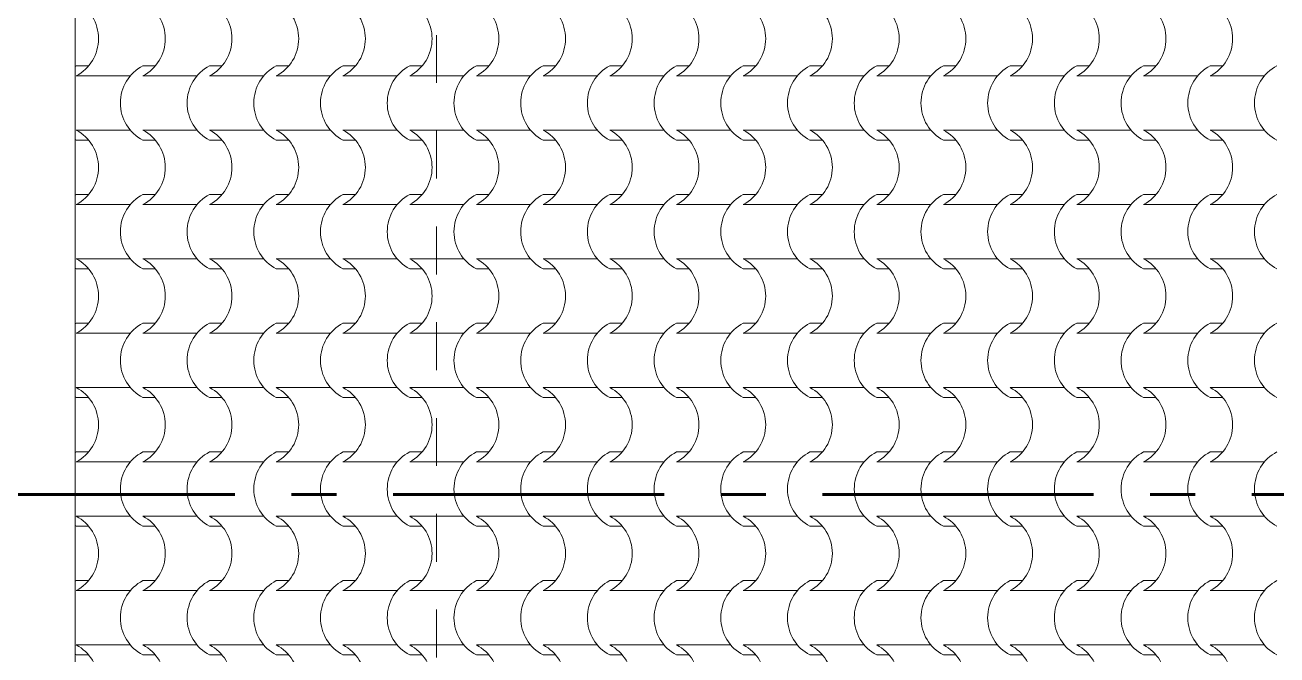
# Model space of a CAD drawing. Header units: metres. Extents: x -41 to 412, y -15 to 25.
# Drawn here: x 131.399 to 134.169, y 9.128 to 10.521 of the extents above; entities that cross this region are included whole.
import ezdxf

# ---------------------------------------------------------------- set-up
doc = ezdxf.new("R2010")
doc.units = ezdxf.units.M
doc.header["$MEASUREMENT"] = 0
doc.linetypes.add('Dashed', pattern=[0.211667, 0.105833, -0.105833])
doc.linetypes.add('Linea punta', pattern=[0.85, 0.6, -0.125, 0, -0.125])
for name, color, linetype in [('2D Drafting - General', 7, 'Continuous'), ('Interior - Furniture', 7, 'Continuous'), ('Marker - Section', 7, 'Continuous'), ('Shell - Roof', 7, 'Continuous')]:
    doc.layers.add(name, color=color, linetype=linetype)

# ---------------------------------------------------------------- blocks, each defined once
blk = doc.blocks.new('*X47', base_point=(152.192, 0))
at = {"layer": 'Shell - Roof', "color": 23, "linetype": 'Continuous', "lineweight": 13, "true_color": 0xbf8080}
for p, q in [((131.5396, 10.4304), (131.5121, 10.4304)), ((131.6872, 10.4304), (131.6597, 10.4304)), ((131.8349, 10.4304), (131.8074, 10.4304)), ((131.9825, 10.4304), (131.955, 10.4304)), ((132.1301, 10.4304), (132.1026, 10.4304)), ((132.2778, 10.4304), (132.2503, 10.4304)), ((132.4254, 10.4304), (132.3979, 10.4304)), ((132.573, 10.4304), (132.5455, 10.4304)), ((132.7207, 10.4304), (132.6932, 10.4304)), ((132.8683, 10.4304), (132.8408, 10.4304)), ((133.0159, 10.4304), (132.9884, 10.4304)), ((133.1636, 10.4304), (133.1361, 10.4304)), ((133.3112, 10.4304), (133.2837, 10.4304)), ((133.4588, 10.4304), (133.4313, 10.4304)), ((133.6065, 10.4304), (133.579, 10.4304)), ((133.7541, 10.4304), (133.7266, 10.4304)), ((133.9017, 10.4304), (133.8742, 10.4304)), ((134.0494, 10.4304), (134.0218, 10.4304)), ((131.572, 10.4084), (131.5121, 10.4084)), ((131.6318, 10.4084), (131.572, 10.4084)), ((131.7196, 10.4084), (131.6597, 10.4084)), ((131.7795, 10.4084), (131.7196, 10.4084)), ((131.8672, 10.4084), (131.8074, 10.4084)), ((131.9271, 10.4084), (131.8672, 10.4084)), ((132.0149, 10.4084), (131.955, 10.4084)), ((132.0747, 10.4084), (132.0149, 10.4084)), ((132.1625, 10.4084), (132.1026, 10.4084)), ((132.2224, 10.4084), (132.1625, 10.4084)), ((132.3101, 10.4084), (132.2503, 10.4084)), ((132.37, 10.4084), (132.3101, 10.4084)), ((132.4578, 10.4084), (132.3979, 10.4084)), ((132.5176, 10.4084), (132.4578, 10.4084)), ((132.6054, 10.4084), (132.5455, 10.4084)), ((132.6653, 10.4084), (132.6054, 10.4084)), ((132.753, 10.4084), (132.6932, 10.4084)), ((132.8129, 10.4084), (132.753, 10.4084)), ((132.9007, 10.4084), (132.8408, 10.4084)), ((132.9605, 10.4084), (132.9007, 10.4084)), ((133.0483, 10.4084), (132.9884, 10.4084)), ((133.1082, 10.4084), (133.0483, 10.4084)), ((133.1959, 10.4084), (133.1361, 10.4084)), ((133.2558, 10.4084), (133.1959, 10.4084)), ((133.3436, 10.4084), (133.2837, 10.4084)), ((133.4034, 10.4084), (133.3436, 10.4084)), ((133.4912, 10.4084), (133.4313, 10.4084)), ((133.5511, 10.4084), (133.4912, 10.4084)), ((133.6388, 10.4084), (133.579, 10.4084)), ((133.6987, 10.4084), (133.6388, 10.4084)), ((133.7865, 10.4084), (133.7266, 10.4084)), ((133.8463, 10.4084), (133.7865, 10.4084)), ((133.9341, 10.4084), (133.8742, 10.4084)), ((133.994, 10.4084), (133.9341, 10.4084)), ((134.0817, 10.4084), (134.0218, 10.4084)), ((134.1416, 10.4084), (134.0817, 10.4084)), ((131.572, 10.2882), (131.5121, 10.2882)), ((131.6318, 10.2882), (131.572, 10.2882)), ((131.7196, 10.2882), (131.6597, 10.2882)), ((131.7795, 10.2882), (131.7196, 10.2882)), ((131.8672, 10.2882), (131.8074, 10.2882)), ((131.9271, 10.2882), (131.8672, 10.2882)), ((132.0149, 10.2882), (131.955, 10.2882)), ((132.0747, 10.2882), (132.0149, 10.2882)), ((132.1625, 10.2882), (132.1026, 10.2882)), ((132.2224, 10.2882), (132.1625, 10.2882)), ((132.3101, 10.2882), (132.2503, 10.2882)), ((132.37, 10.2882), (132.3101, 10.2882)), ((132.4578, 10.2882), (132.3979, 10.2882)), ((132.5176, 10.2882), (132.4578, 10.2882)), ((132.6054, 10.2882), (132.5455, 10.2882)), ((132.6653, 10.2882), (132.6054, 10.2882)), ((132.753, 10.2882), (132.6932, 10.2882)), ((132.8129, 10.2882), (132.753, 10.2882)), ((132.9007, 10.2882), (132.8408, 10.2882)), ((132.9605, 10.2882), (132.9007, 10.2882)), ((133.0483, 10.2882), (132.9884, 10.2882)), ((133.1082, 10.2882), (133.0483, 10.2882)), ((133.1959, 10.2882), (133.1361, 10.2882)), ((133.2558, 10.2882), (133.1959, 10.2882)), ((133.3436, 10.2882), (133.2837, 10.2882)), ((133.4034, 10.2882), (133.3436, 10.2882)), ((133.4912, 10.2882), (133.4313, 10.2882)), ((133.5511, 10.2882), (133.4912, 10.2882)), ((133.6388, 10.2882), (133.579, 10.2882)), ((133.6987, 10.2882), (133.6388, 10.2882)), ((133.7865, 10.2882), (133.7266, 10.2882)), ((133.8463, 10.2882), (133.7865, 10.2882)), ((133.9341, 10.2882), (133.8742, 10.2882)), ((133.994, 10.2882), (133.9341, 10.2882)), ((134.0817, 10.2882), (134.0218, 10.2882)), ((134.1416, 10.2882), (134.0817, 10.2882)), ((131.5396, 10.2662), (131.5121, 10.2662)), ((131.6872, 10.2662), (131.6597, 10.2662)), ((131.8349, 10.2662), (131.8074, 10.2662)), ((131.9825, 10.2662), (131.955, 10.2662)), ((132.1301, 10.2662), (132.1026, 10.2662)), ((132.2778, 10.2662), (132.2503, 10.2662)), ((132.4254, 10.2662), (132.3979, 10.2662)), ((132.573, 10.2662), (132.5455, 10.2662)), ((132.7207, 10.2662), (132.6932, 10.2662)), ((132.8683, 10.2662), (132.8408, 10.2662)), ((133.0159, 10.2662), (132.9884, 10.2662)), ((133.1636, 10.2662), (133.1361, 10.2662)), ((133.3112, 10.2662), (133.2837, 10.2662)), ((133.4588, 10.2662), (133.4313, 10.2662)), ((133.6065, 10.2662), (133.579, 10.2662)), ((133.7541, 10.2662), (133.7266, 10.2662)), ((133.9017, 10.2662), (133.8742, 10.2662)), ((134.0494, 10.2662), (134.0218, 10.2662)), ((131.5396, 10.146), (131.5121, 10.146)), ((131.6872, 10.146), (131.6597, 10.146)), ((131.8349, 10.146), (131.8074, 10.146)), ((131.9825, 10.146), (131.955, 10.146)), ((132.1301, 10.146), (132.1026, 10.146)), ((132.2778, 10.146), (132.2503, 10.146)), ((132.4254, 10.146), (132.3979, 10.146)), ((132.573, 10.146), (132.5455, 10.146)), ((132.7207, 10.146), (132.6932, 10.146)), ((132.8683, 10.146), (132.8408, 10.146)), ((133.0159, 10.146), (132.9884, 10.146)), ((133.1636, 10.146), (133.1361, 10.146)), ((133.3112, 10.146), (133.2837, 10.146)), ((133.4588, 10.146), (133.4313, 10.146)), ((133.6065, 10.146), (133.579, 10.146)), ((133.7541, 10.146), (133.7266, 10.146)), ((133.9017, 10.146), (133.8742, 10.146)), ((134.0494, 10.146), (134.0218, 10.146)), ((131.572, 10.1239), (131.5121, 10.1239)), ((131.6318, 10.1239), (131.572, 10.1239)), ((131.7196, 10.1239), (131.6597, 10.1239)), ((131.7795, 10.1239), (131.7196, 10.1239)), ((131.8672, 10.1239), (131.8074, 10.1239)), ((131.9271, 10.1239), (131.8672, 10.1239)), ((132.0149, 10.1239), (131.955, 10.1239)), ((132.0747, 10.1239), (132.0149, 10.1239)), ((132.1625, 10.1239), (132.1026, 10.1239)), ((132.2224, 10.1239), (132.1625, 10.1239)), ((132.3101, 10.1239), (132.2503, 10.1239)), ((132.37, 10.1239), (132.3101, 10.1239)), ((132.4578, 10.1239), (132.3979, 10.1239)), ((132.5176, 10.1239), (132.4578, 10.1239)), ((132.6054, 10.1239), (132.5455, 10.1239)), ((132.6653, 10.1239), (132.6054, 10.1239)), ((132.753, 10.1239), (132.6932, 10.1239)), ((132.8129, 10.1239), (132.753, 10.1239)), ((132.9007, 10.1239), (132.8408, 10.1239)), ((132.9605, 10.1239), (132.9007, 10.1239)), ((133.0483, 10.1239), (132.9884, 10.1239)), ((133.1082, 10.1239), (133.0483, 10.1239)), ((133.1959, 10.1239), (133.1361, 10.1239)), ((133.2558, 10.1239), (133.1959, 10.1239)), ((133.3436, 10.1239), (133.2837, 10.1239)), ((133.4034, 10.1239), (133.3436, 10.1239)), ((133.4912, 10.1239), (133.4313, 10.1239)), ((133.5511, 10.1239), (133.4912, 10.1239)), ((133.6388, 10.1239), (133.579, 10.1239)), ((133.6987, 10.1239), (133.6388, 10.1239)), ((133.7865, 10.1239), (133.7266, 10.1239)), ((133.8463, 10.1239), (133.7865, 10.1239)), ((133.9341, 10.1239), (133.8742, 10.1239)), ((133.994, 10.1239), (133.9341, 10.1239)), ((134.0817, 10.1239), (134.0218, 10.1239)), ((134.1416, 10.1239), (134.0817, 10.1239)), ((131.572, 10.0037), (131.5121, 10.0037)), ((131.6318, 10.0037), (131.572, 10.0037)), ((131.7196, 10.0037), (131.6597, 10.0037)), ((131.7795, 10.0037), (131.7196, 10.0037)), ((131.8672, 10.0037), (131.8074, 10.0037)), ((131.9271, 10.0037), (131.8672, 10.0037)), ((132.0149, 10.0037), (131.955, 10.0037)), ((132.0747, 10.0037), (132.0149, 10.0037)), ((132.1625, 10.0037), (132.1026, 10.0037)), ((132.2224, 10.0037), (132.1625, 10.0037)), ((132.3101, 10.0037), (132.2503, 10.0037)), ((132.37, 10.0037), (132.3101, 10.0037)), ((132.4578, 10.0037), (132.3979, 10.0037)), ((132.5176, 10.0037), (132.4578, 10.0037)), ((132.6054, 10.0037), (132.5455, 10.0037)), ((132.6653, 10.0037), (132.6054, 10.0037)), ((132.753, 10.0037), (132.6932, 10.0037)), ((132.8129, 10.0037), (132.753, 10.0037)), ((132.9007, 10.0037), (132.8408, 10.0037)), ((132.9605, 10.0037), (132.9007, 10.0037)), ((133.0483, 10.0037), (132.9884, 10.0037)), ((133.1082, 10.0037), (133.0483, 10.0037)), ((133.1959, 10.0037), (133.1361, 10.0037)), ((133.2558, 10.0037), (133.1959, 10.0037)), ((133.3436, 10.0037), (133.2837, 10.0037)), ((133.4034, 10.0037), (133.3436, 10.0037)), ((133.4912, 10.0037), (133.4313, 10.0037)), ((133.5511, 10.0037), (133.4912, 10.0037)), ((133.6388, 10.0037), (133.579, 10.0037)), ((133.6987, 10.0037), (133.6388, 10.0037)), ((133.7865, 10.0037), (133.7266, 10.0037)), ((133.8463, 10.0037), (133.7865, 10.0037)), ((133.9341, 10.0037), (133.8742, 10.0037)), ((133.994, 10.0037), (133.9341, 10.0037)), ((134.0817, 10.0037), (134.0218, 10.0037)), ((134.1416, 10.0037), (134.0817, 10.0037)), ((131.5396, 9.9817), (131.5121, 9.9817)), ((131.6872, 9.9817), (131.6597, 9.9817)), ((131.8349, 9.9817), (131.8074, 9.9817)), ((131.9825, 9.9817), (131.955, 9.9817)), ((132.1301, 9.9817), (132.1026, 9.9817)), ((132.2778, 9.9817), (132.2503, 9.9817)), ((132.4254, 9.9817), (132.3979, 9.9817)), ((132.573, 9.9817), (132.5455, 9.9817)), ((132.7207, 9.9817), (132.6932, 9.9817)), ((132.8683, 9.9817), (132.8408, 9.9817)), ((133.0159, 9.9817), (132.9884, 9.9817)), ((133.1636, 9.9817), (133.1361, 9.9817)), ((133.3112, 9.9817), (133.2837, 9.9817)), ((133.4588, 9.9817), (133.4313, 9.9817)), ((133.6065, 9.9817), (133.579, 9.9817)), ((133.7541, 9.9817), (133.7266, 9.9817)), ((133.9017, 9.9817), (133.8742, 9.9817)), ((134.0494, 9.9817), (134.0218, 9.9817)), ((131.5396, 9.8615), (131.5121, 9.8615)), ((131.572, 9.8395), (131.5121, 9.8395)), ((131.6318, 9.8395), (131.572, 9.8395)), ((131.6872, 9.8615), (131.6597, 9.8615)), ((131.7196, 9.8395), (131.6597, 9.8395)), ((131.7795, 9.8395), (131.7196, 9.8395)), ((131.8349, 9.8615), (131.8074, 9.8615)), ((131.8672, 9.8395), (131.8074, 9.8395)), ((131.9271, 9.8395), (131.8672, 9.8395)), ((131.9825, 9.8615), (131.955, 9.8615)), ((132.0149, 9.8395), (131.955, 9.8395)), ((132.0747, 9.8395), (132.0149, 9.8395)), ((132.1301, 9.8615), (132.1026, 9.8615)), ((132.1625, 9.8395), (132.1026, 9.8395)), ((132.2224, 9.8395), (132.1625, 9.8395)), ((132.2778, 9.8615), (132.2503, 9.8615)), ((132.3101, 9.8395), (132.2503, 9.8395)), ((132.37, 9.8395), (132.3101, 9.8395)), ((132.4254, 9.8615), (132.3979, 9.8615)), ((132.4578, 9.8395), (132.3979, 9.8395)), ((132.5176, 9.8395), (132.4578, 9.8395)), ((132.573, 9.8615), (132.5455, 9.8615)), ((132.6054, 9.8395), (132.5455, 9.8395)), ((132.6653, 9.8395), (132.6054, 9.8395)), ((132.7207, 9.8615), (132.6932, 9.8615)), ((132.753, 9.8395), (132.6932, 9.8395)), ((132.8129, 9.8395), (132.753, 9.8395)), ((132.8683, 9.8615), (132.8408, 9.8615)), ((132.9007, 9.8395), (132.8408, 9.8395)), ((132.9605, 9.8395), (132.9007, 9.8395)), ((133.0159, 9.8615), (132.9884, 9.8615)), ((133.0483, 9.8395), (132.9884, 9.8395)), ((133.1082, 9.8395), (133.0483, 9.8395)), ((133.1636, 9.8615), (133.1361, 9.8615)), ((133.1959, 9.8395), (133.1361, 9.8395)), ((133.2558, 9.8395), (133.1959, 9.8395)), ((133.3112, 9.8615), (133.2837, 9.8615)), ((133.3436, 9.8395), (133.2837, 9.8395)), ((133.4034, 9.8395), (133.3436, 9.8395)), ((133.4588, 9.8615), (133.4313, 9.8615)), ((133.4912, 9.8395), (133.4313, 9.8395)), ((133.5511, 9.8395), (133.4912, 9.8395)), ((133.6065, 9.8615), (133.579, 9.8615)), ((133.6388, 9.8395), (133.579, 9.8395)), ((133.6987, 9.8395), (133.6388, 9.8395)), ((133.7541, 9.8615), (133.7266, 9.8615)), ((133.7865, 9.8395), (133.7266, 9.8395)), ((133.8463, 9.8395), (133.7865, 9.8395)), ((133.9017, 9.8615), (133.8742, 9.8615)), ((133.9341, 9.8395), (133.8742, 9.8395)), ((133.994, 9.8395), (133.9341, 9.8395)), ((134.0494, 9.8615), (134.0218, 9.8615)), ((134.0817, 9.8395), (134.0218, 9.8395)), ((134.1416, 9.8395), (134.0817, 9.8395)), ((131.572, 9.7192), (131.5121, 9.7192)), ((131.5396, 9.6972), (131.5121, 9.6972)), ((131.6318, 9.7192), (131.572, 9.7192)), ((131.7196, 9.7192), (131.6597, 9.7192)), ((131.6872, 9.6972), (131.6597, 9.6972)), ((131.7795, 9.7192), (131.7196, 9.7192)), ((131.8672, 9.7192), (131.8074, 9.7192)), ((131.8349, 9.6972), (131.8074, 9.6972)), ((131.9271, 9.7192), (131.8672, 9.7192)), ((132.0149, 9.7192), (131.955, 9.7192)), ((131.9825, 9.6972), (131.955, 9.6972)), ((132.0747, 9.7192), (132.0149, 9.7192)), ((132.1625, 9.7192), (132.1026, 9.7192)), ((132.1301, 9.6972), (132.1026, 9.6972)), ((132.2224, 9.7192), (132.1625, 9.7192)), ((132.3101, 9.7192), (132.2503, 9.7192)), ((132.2778, 9.6972), (132.2503, 9.6972)), ((132.37, 9.7192), (132.3101, 9.7192)), ((132.4578, 9.7192), (132.3979, 9.7192)), ((132.4254, 9.6972), (132.3979, 9.6972)), ((132.5176, 9.7192), (132.4578, 9.7192)), ((132.6054, 9.7192), (132.5455, 9.7192)), ((132.573, 9.6972), (132.5455, 9.6972)), ((132.6653, 9.7192), (132.6054, 9.7192)), ((132.753, 9.7192), (132.6932, 9.7192)), ((132.7207, 9.6972), (132.6932, 9.6972)), ((132.8129, 9.7192), (132.753, 9.7192)), ((132.9007, 9.7192), (132.8408, 9.7192)), ((132.8683, 9.6972), (132.8408, 9.6972)), ((132.9605, 9.7192), (132.9007, 9.7192)), ((133.0483, 9.7192), (132.9884, 9.7192)), ((133.0159, 9.6972), (132.9884, 9.6972)), ((133.1082, 9.7192), (133.0483, 9.7192)), ((133.1959, 9.7192), (133.1361, 9.7192)), ((133.1636, 9.6972), (133.1361, 9.6972)), ((133.2558, 9.7192), (133.1959, 9.7192)), ((133.3436, 9.7192), (133.2837, 9.7192)), ((133.3112, 9.6972), (133.2837, 9.6972)), ((133.4034, 9.7192), (133.3436, 9.7192)), ((133.4912, 9.7192), (133.4313, 9.7192)), ((133.4588, 9.6972), (133.4313, 9.6972)), ((133.5511, 9.7192), (133.4912, 9.7192)), ((133.6388, 9.7192), (133.579, 9.7192)), ((133.6065, 9.6972), (133.579, 9.6972)), ((133.6987, 9.7192), (133.6388, 9.7192)), ((133.7865, 9.7192), (133.7266, 9.7192)), ((133.7541, 9.6972), (133.7266, 9.6972)), ((133.8463, 9.7192), (133.7865, 9.7192)), ((133.9341, 9.7192), (133.8742, 9.7192)), ((133.9017, 9.6972), (133.8742, 9.6972)), ((133.994, 9.7192), (133.9341, 9.7192)), ((134.0817, 9.7192), (134.0218, 9.7192)), ((134.0494, 9.6972), (134.0218, 9.6972)), ((134.1416, 9.7192), (134.0817, 9.7192)), ((131.5396, 9.577), (131.5121, 9.577)), ((131.6872, 9.577), (131.6597, 9.577)), ((131.8349, 9.577), (131.8074, 9.577)), ((131.9825, 9.577), (131.955, 9.577)), ((132.1301, 9.577), (132.1026, 9.577)), ((132.2778, 9.577), (132.2503, 9.577)), ((132.4254, 9.577), (132.3979, 9.577)), ((132.573, 9.577), (132.5455, 9.577)), ((132.7207, 9.577), (132.6932, 9.577)), ((132.8683, 9.577), (132.8408, 9.577)), ((133.0159, 9.577), (132.9884, 9.577)), ((133.1636, 9.577), (133.1361, 9.577)), ((133.3112, 9.577), (133.2837, 9.577)), ((133.4588, 9.577), (133.4313, 9.577)), ((133.6065, 9.577), (133.579, 9.577)), ((133.7541, 9.577), (133.7266, 9.577)), ((133.9017, 9.577), (133.8742, 9.577)), ((134.0494, 9.577), (134.0218, 9.577)), ((131.572, 9.555), (131.5121, 9.555)), ((131.6318, 9.555), (131.572, 9.555)), ((131.7196, 9.555), (131.6597, 9.555)), ((131.7795, 9.555), (131.7196, 9.555)), ((131.8672, 9.555), (131.8074, 9.555)), ((131.9271, 9.555), (131.8672, 9.555)), ((132.0149, 9.555), (131.955, 9.555)), ((132.0747, 9.555), (132.0149, 9.555)), ((132.1625, 9.555), (132.1026, 9.555)), ((132.2224, 9.555), (132.1625, 9.555)), ((132.3101, 9.555), (132.2503, 9.555)), ((132.37, 9.555), (132.3101, 9.555)), ((132.4578, 9.555), (132.3979, 9.555)), ((132.5176, 9.555), (132.4578, 9.555)), ((132.6054, 9.555), (132.5455, 9.555)), ((132.6653, 9.555), (132.6054, 9.555)), ((132.753, 9.555), (132.6932, 9.555)), ((132.8129, 9.555), (132.753, 9.555)), ((132.9007, 9.555), (132.8408, 9.555)), ((132.9605, 9.555), (132.9007, 9.555)), ((133.0483, 9.555), (132.9884, 9.555)), ((133.1082, 9.555), (133.0483, 9.555)), ((133.1959, 9.555), (133.1361, 9.555)), ((133.2558, 9.555), (133.1959, 9.555)), ((133.3436, 9.555), (133.2837, 9.555)), ((133.4034, 9.555), (133.3436, 9.555)), ((133.4912, 9.555), (133.4313, 9.555)), ((133.5511, 9.555), (133.4912, 9.555)), ((133.6388, 9.555), (133.579, 9.555)), ((133.6987, 9.555), (133.6388, 9.555)), ((133.7865, 9.555), (133.7266, 9.555)), ((133.8463, 9.555), (133.7865, 9.555)), ((133.9341, 9.555), (133.8742, 9.555)), ((133.994, 9.555), (133.9341, 9.555)), ((134.0817, 9.555), (134.0218, 9.555)), ((134.1416, 9.555), (134.0817, 9.555)), ((131.572, 9.4348), (131.5121, 9.4348)), ((131.6318, 9.4348), (131.572, 9.4348)), ((131.7196, 9.4348), (131.6597, 9.4348)), ((131.7795, 9.4348), (131.7196, 9.4348)), ((131.8672, 9.4348), (131.8074, 9.4348)), ((131.9271, 9.4348), (131.8672, 9.4348)), ((132.0149, 9.4348), (131.955, 9.4348)), ((132.0747, 9.4348), (132.0149, 9.4348)), ((132.1625, 9.4348), (132.1026, 9.4348)), ((132.2224, 9.4348), (132.1625, 9.4348)), ((132.3101, 9.4348), (132.2503, 9.4348)), ((132.37, 9.4348), (132.3101, 9.4348)), ((132.4578, 9.4348), (132.3979, 9.4348)), ((132.5176, 9.4348), (132.4578, 9.4348)), ((132.6054, 9.4348), (132.5455, 9.4348)), ((132.6653, 9.4348), (132.6054, 9.4348)), ((132.753, 9.4348), (132.6932, 9.4348)), ((132.8129, 9.4348), (132.753, 9.4348)), ((132.9007, 9.4348), (132.8408, 9.4348)), ((132.9605, 9.4348), (132.9007, 9.4348)), ((133.0483, 9.4348), (132.9884, 9.4348)), ((133.1082, 9.4348), (133.0483, 9.4348)), ((133.1959, 9.4348), (133.1361, 9.4348)), ((133.2558, 9.4348), (133.1959, 9.4348)), ((133.3436, 9.4348), (133.2837, 9.4348)), ((133.4034, 9.4348), (133.3436, 9.4348)), ((133.4912, 9.4348), (133.4313, 9.4348)), ((133.5511, 9.4348), (133.4912, 9.4348)), ((133.6388, 9.4348), (133.579, 9.4348)), ((133.6987, 9.4348), (133.6388, 9.4348)), ((133.7865, 9.4348), (133.7266, 9.4348)), ((133.8463, 9.4348), (133.7865, 9.4348)), ((133.9341, 9.4348), (133.8742, 9.4348)), ((133.994, 9.4348), (133.9341, 9.4348)), ((134.0817, 9.4348), (134.0218, 9.4348)), ((134.1416, 9.4348), (134.0817, 9.4348)), ((131.5396, 9.4127), (131.5121, 9.4127)), ((131.6872, 9.4127), (131.6597, 9.4127)), ((131.8349, 9.4127), (131.8074, 9.4127)), ((131.9825, 9.4127), (131.955, 9.4127)), ((132.1301, 9.4127), (132.1026, 9.4127)), ((132.2778, 9.4127), (132.2503, 9.4127)), ((132.4254, 9.4127), (132.3979, 9.4127)), ((132.573, 9.4127), (132.5455, 9.4127)), ((132.7207, 9.4127), (132.6932, 9.4127)), ((132.8683, 9.4127), (132.8408, 9.4127)), ((133.0159, 9.4127), (132.9884, 9.4127)), ((133.1636, 9.4127), (133.1361, 9.4127)), ((133.3112, 9.4127), (133.2837, 9.4127)), ((133.4588, 9.4127), (133.4313, 9.4127)), ((133.6065, 9.4127), (133.579, 9.4127)), ((133.7541, 9.4127), (133.7266, 9.4127)), ((133.9017, 9.4127), (133.8742, 9.4127)), ((134.0494, 9.4127), (134.0218, 9.4127)), ((131.5396, 9.2925), (131.5121, 9.2925)), ((131.6872, 9.2925), (131.6597, 9.2925)), ((131.8349, 9.2925), (131.8074, 9.2925)), ((131.9825, 9.2925), (131.955, 9.2925)), ((132.1301, 9.2925), (132.1026, 9.2925)), ((132.2778, 9.2925), (132.2503, 9.2925)), ((132.4254, 9.2925), (132.3979, 9.2925)), ((132.573, 9.2925), (132.5455, 9.2925)), ((132.7207, 9.2925), (132.6932, 9.2925)), ((132.8683, 9.2925), (132.8408, 9.2925)), ((133.0159, 9.2925), (132.9884, 9.2925)), ((133.1636, 9.2925), (133.1361, 9.2925)), ((133.3112, 9.2925), (133.2837, 9.2925)), ((133.4588, 9.2925), (133.4313, 9.2925)), ((133.6065, 9.2925), (133.579, 9.2925)), ((133.7541, 9.2925), (133.7266, 9.2925)), ((133.9017, 9.2925), (133.8742, 9.2925)), ((134.0494, 9.2925), (134.0218, 9.2925)), ((131.572, 9.2705), (131.5121, 9.2705)), ((131.6318, 9.2705), (131.572, 9.2705)), ((131.7196, 9.2705), (131.6597, 9.2705)), ((131.7795, 9.2705), (131.7196, 9.2705)), ((131.8672, 9.2705), (131.8074, 9.2705)), ((131.9271, 9.2705), (131.8672, 9.2705)), ((132.0149, 9.2705), (131.955, 9.2705)), ((132.0747, 9.2705), (132.0149, 9.2705)), ((132.1625, 9.2705), (132.1026, 9.2705)), ((132.2224, 9.2705), (132.1625, 9.2705)), ((132.3101, 9.2705), (132.2503, 9.2705)), ((132.37, 9.2705), (132.3101, 9.2705)), ((132.4578, 9.2705), (132.3979, 9.2705)), ((132.5176, 9.2705), (132.4578, 9.2705)), ((132.6054, 9.2705), (132.5455, 9.2705)), ((132.6653, 9.2705), (132.6054, 9.2705)), ((132.753, 9.2705), (132.6932, 9.2705)), ((132.8129, 9.2705), (132.753, 9.2705)), ((132.9007, 9.2705), (132.8408, 9.2705)), ((132.9605, 9.2705), (132.9007, 9.2705)), ((133.0483, 9.2705), (132.9884, 9.2705)), ((133.1082, 9.2705), (133.0483, 9.2705)), ((133.1959, 9.2705), (133.1361, 9.2705)), ((133.2558, 9.2705), (133.1959, 9.2705)), ((133.3436, 9.2705), (133.2837, 9.2705)), ((133.4034, 9.2705), (133.3436, 9.2705)), ((133.4912, 9.2705), (133.4313, 9.2705)), ((133.5511, 9.2705), (133.4912, 9.2705)), ((133.6388, 9.2705), (133.579, 9.2705)), ((133.6987, 9.2705), (133.6388, 9.2705)), ((133.7865, 9.2705), (133.7266, 9.2705)), ((133.8463, 9.2705), (133.7865, 9.2705)), ((133.9341, 9.2705), (133.8742, 9.2705)), ((133.994, 9.2705), (133.9341, 9.2705)), ((134.0817, 9.2705), (134.0218, 9.2705)), ((134.1416, 9.2705), (134.0817, 9.2705)), ((131.572, 9.1503), (131.5121, 9.1503)), ((131.6318, 9.1503), (131.572, 9.1503)), ((131.7196, 9.1503), (131.6597, 9.1503)), ((131.7795, 9.1503), (131.7196, 9.1503)), ((131.8672, 9.1503), (131.8074, 9.1503)), ((131.9271, 9.1503), (131.8672, 9.1503)), ((132.0149, 9.1503), (131.955, 9.1503)), ((132.0747, 9.1503), (132.0149, 9.1503)), ((132.1625, 9.1503), (132.1026, 9.1503)), ((132.2224, 9.1503), (132.1625, 9.1503)), ((132.3101, 9.1503), (132.2503, 9.1503)), ((132.37, 9.1503), (132.3101, 9.1503)), ((132.4578, 9.1503), (132.3979, 9.1503)), ((132.5176, 9.1503), (132.4578, 9.1503)), ((132.6054, 9.1503), (132.5455, 9.1503)), ((132.6653, 9.1503), (132.6054, 9.1503)), ((132.753, 9.1503), (132.6932, 9.1503)), ((132.8129, 9.1503), (132.753, 9.1503)), ((132.9007, 9.1503), (132.8408, 9.1503)), ((132.9605, 9.1503), (132.9007, 9.1503)), ((133.0483, 9.1503), (132.9884, 9.1503)), ((133.1082, 9.1503), (133.0483, 9.1503)), ((133.1959, 9.1503), (133.1361, 9.1503)), ((133.2558, 9.1503), (133.1959, 9.1503)), ((133.3436, 9.1503), (133.2837, 9.1503)), ((133.4034, 9.1503), (133.3436, 9.1503)), ((133.4912, 9.1503), (133.4313, 9.1503)), ((133.5511, 9.1503), (133.4912, 9.1503)), ((133.6388, 9.1503), (133.579, 9.1503)), ((133.6987, 9.1503), (133.6388, 9.1503)), ((133.7865, 9.1503), (133.7266, 9.1503)), ((133.8463, 9.1503), (133.7865, 9.1503)), ((133.9341, 9.1503), (133.8742, 9.1503)), ((133.994, 9.1503), (133.9341, 9.1503)), ((134.0817, 9.1503), (134.0218, 9.1503)), ((134.1416, 9.1503), (134.0817, 9.1503)), ((131.5396, 9.1283), (131.5121, 9.1283)), ((131.6872, 9.1283), (131.6597, 9.1283)), ((131.8349, 9.1283), (131.8074, 9.1283)), ((131.9825, 9.1283), (131.955, 9.1283)), ((132.1301, 9.1283), (132.1026, 9.1283)), ((132.2778, 9.1283), (132.2503, 9.1283)), ((132.4254, 9.1283), (132.3979, 9.1283)), ((132.573, 9.1283), (132.5455, 9.1283)), ((132.7207, 9.1283), (132.6932, 9.1283)), ((132.8683, 9.1283), (132.8408, 9.1283)), ((133.0159, 9.1283), (132.9884, 9.1283)), ((133.1636, 9.1283), (133.1361, 9.1283)), ((133.3112, 9.1283), (133.2837, 9.1283)), ((133.4588, 9.1283), (133.4313, 9.1283)), ((133.6065, 9.1283), (133.579, 9.1283)), ((133.7541, 9.1283), (133.7266, 9.1283)), ((133.9017, 9.1283), (133.8742, 9.1283)), ((134.0494, 9.1283), (134.0218, 9.1283))]:
    blk.add_line(p, q, dxfattribs=at)
for centre, major_axis, start_param, end_param in [((131.4709, 10.4903), (0, 0.0925), 4.715365, 5.812147), ((131.6185, 10.4903), (0, 0.0925), 4.715365, 5.812147), ((131.7661, 10.4903), (0, 0.0925), 4.715365, 5.812147), ((131.9138, 10.4903), (0, 0.0925), 4.715365, 5.812147), ((132.0614, 10.4903), (0, 0.0925), 4.715365, 5.812147), ((132.209, 10.4903), (0, 0.0925), 4.715365, 5.812147), ((132.3567, 10.4903), (0, 0.0925), 4.715365, 5.812147), ((132.5043, 10.4903), (0, 0.0925), 4.715365, 5.812147), ((132.6519, 10.4903), (0, 0.0925), 4.715365, 5.812147), ((132.7996, 10.4903), (0, 0.0925), 4.715365, 5.812147), ((132.9472, 10.4903), (0, 0.0925), 4.715365, 5.812147), ((133.0948, 10.4903), (0, 0.0925), 4.715365, 5.812147), ((133.2425, 10.4903), (0, 0.0925), 4.715365, 5.812147), ((133.3901, 10.4903), (0, 0.0925), 4.715365, 5.812147), ((133.5377, 10.4903), (0, 0.0925), 4.715365, 5.812147), ((133.6854, 10.4903), (0, 0.0925), 4.715365, 5.812147), ((133.833, 10.4903), (0, 0.0925), 4.715365, 5.812147), ((133.9806, 10.4903), (0, 0.0925), 4.715365, 5.812147), ((131.4709, 10.4908), (0, 0.0925), 3.612631, 4.709413), ((131.6185, 10.4908), (0, 0.0925), 3.612631, 4.709413), ((131.7661, 10.4908), (0, 0.0925), 3.612631, 4.709413), ((131.9138, 10.4908), (0, 0.0925), 3.612631, 4.709413), ((132.0614, 10.4908), (0, 0.0925), 3.612631, 4.709413), ((132.209, 10.4908), (0, 0.0925), 3.612631, 4.709413), ((132.3567, 10.4908), (0, 0.0925), 3.612631, 4.709413), ((132.5043, 10.4908), (0, 0.0925), 3.612631, 4.709413), ((132.6519, 10.4908), (0, 0.0925), 3.612631, 4.709413), ((132.7996, 10.4908), (0, 0.0925), 3.612631, 4.709413), ((132.9472, 10.4908), (0, 0.0925), 3.612631, 4.709413), ((133.0948, 10.4908), (0, 0.0925), 3.612631, 4.709413), ((133.2425, 10.4908), (0, 0.0925), 3.612631, 4.709413), ((133.3901, 10.4908), (0, 0.0925), 3.612631, 4.709413), ((133.5377, 10.4908), (0, 0.0925), 3.612631, 4.709413), ((133.6854, 10.4908), (0, 0.0925), 3.612631, 4.709413), ((133.833, 10.4908), (0, 0.0925), 3.612631, 4.709413), ((133.9806, 10.4908), (0, 0.0925), 3.612631, 4.709413), ((131.5527, 10.3483), (0, 0.0919), 0.466079, 0.49667), ((131.7003, 10.3483), (0, 0.0919), 0.466079, 2.675513), ((131.8479, 10.3483), (0, 0.0919), 0.466079, 2.675513), ((131.9956, 10.3483), (0, 0.0919), 0.466079, 2.675513), ((132.1432, 10.3483), (0, 0.0919), 0.466079, 2.675513), ((132.2908, 10.3483), (0, 0.0919), 0.466079, 2.675513), ((132.4385, 10.3483), (0, 0.0919), 0.466079, 2.675513), ((132.5861, 10.3483), (0, 0.0919), 0.466079, 2.675513), ((132.7337, 10.3483), (0, 0.0919), 0.466079, 2.675513), ((132.8814, 10.3483), (0, 0.0919), 0.466079, 2.675513), ((133.029, 10.3483), (0, 0.0919), 0.466079, 2.675513), ((133.1766, 10.3483), (0, 0.0919), 0.466079, 2.675513), ((133.3243, 10.3483), (0, 0.0919), 0.466079, 2.675513), ((133.4719, 10.3483), (0, 0.0919), 0.466079, 2.675513), ((133.6195, 10.3483), (0, 0.0919), 0.466079, 2.675513), ((133.7672, 10.3483), (0, 0.0919), 0.466079, 2.675513), ((133.9148, 10.3483), (0, 0.0919), 0.466079, 2.675513), ((134.0624, 10.3483), (0, 0.0919), 0.466079, 2.675513), ((134.21, 10.3483), (0, 0.0919), 0.466079, 2.675513), ((131.4709, 10.2058), (0, 0.0925), 4.715365, 5.812147), ((131.6185, 10.2058), (0, 0.0925), 4.715365, 5.812147), ((131.7661, 10.2058), (0, 0.0925), 4.715365, 5.812147), ((131.9138, 10.2058), (0, 0.0925), 4.715365, 5.812147), ((132.0614, 10.2058), (0, 0.0925), 4.715365, 5.812147), ((132.209, 10.2058), (0, 0.0925), 4.715365, 5.812147), ((132.3567, 10.2058), (0, 0.0925), 4.715365, 5.812147), ((132.5043, 10.2058), (0, 0.0925), 4.715365, 5.812147), ((132.6519, 10.2058), (0, 0.0925), 4.715365, 5.812147), ((132.7996, 10.2058), (0, 0.0925), 4.715365, 5.812147), ((132.9472, 10.2058), (0, 0.0925), 4.715365, 5.812147), ((133.0948, 10.2058), (0, 0.0925), 4.715365, 5.812147), ((133.2425, 10.2058), (0, 0.0925), 4.715365, 5.812147), ((133.3901, 10.2058), (0, 0.0925), 4.715365, 5.812147), ((133.5377, 10.2058), (0, 0.0925), 4.715365, 5.812147), ((133.6854, 10.2058), (0, 0.0925), 4.715365, 5.812147), ((133.833, 10.2058), (0, 0.0925), 4.715365, 5.812147), ((133.9806, 10.2058), (0, 0.0925), 4.715365, 5.812147), ((131.5527, 10.3483), (0, 0.0919), 2.644923, 2.675513), ((131.4709, 10.2063), (0, 0.0925), 3.612631, 4.709413), ((131.6185, 10.2063), (0, 0.0925), 3.612631, 4.709413), ((131.7661, 10.2063), (0, 0.0925), 3.612631, 4.709413), ((131.9138, 10.2063), (0, 0.0925), 3.612631, 4.709413), ((132.0614, 10.2063), (0, 0.0925), 3.612631, 4.709413), ((132.209, 10.2063), (0, 0.0925), 3.612631, 4.709413), ((132.3567, 10.2063), (0, 0.0925), 3.612631, 4.709413), ((132.5043, 10.2063), (0, 0.0925), 3.612631, 4.709413), ((132.6519, 10.2063), (0, 0.0925), 3.612631, 4.709413), ((132.7996, 10.2063), (0, 0.0925), 3.612631, 4.709413), ((132.9472, 10.2063), (0, 0.0925), 3.612631, 4.709413), ((133.0948, 10.2063), (0, 0.0925), 3.612631, 4.709413), ((133.2425, 10.2063), (0, 0.0925), 3.612631, 4.709413), ((133.3901, 10.2063), (0, 0.0925), 3.612631, 4.709413), ((133.5377, 10.2063), (0, 0.0925), 3.612631, 4.709413), ((133.6854, 10.2063), (0, 0.0925), 3.612631, 4.709413), ((133.833, 10.2063), (0, 0.0925), 3.612631, 4.709413), ((133.9806, 10.2063), (0, 0.0925), 3.612631, 4.709413), ((131.5527, 10.0638), (0, 0.0919), 0.466079, 0.49667), ((131.7003, 10.0638), (0, 0.0919), 0.466079, 2.675513), ((131.8479, 10.0638), (0, 0.0919), 0.466079, 2.675513), ((131.9956, 10.0638), (0, 0.0919), 0.466079, 2.675513), ((132.1432, 10.0638), (0, 0.0919), 0.466079, 2.675513), ((132.2908, 10.0638), (0, 0.0919), 0.466079, 2.675513), ((132.4385, 10.0638), (0, 0.0919), 0.466079, 2.675513), ((132.5861, 10.0638), (0, 0.0919), 0.466079, 2.675513), ((132.7337, 10.0638), (0, 0.0919), 0.466079, 2.675513), ((132.8814, 10.0638), (0, 0.0919), 0.466079, 2.675513), ((133.029, 10.0638), (0, 0.0919), 0.466079, 2.675513), ((133.1766, 10.0638), (0, 0.0919), 0.466079, 2.675513), ((133.3243, 10.0638), (0, 0.0919), 0.466079, 2.675513), ((133.4719, 10.0638), (0, 0.0919), 0.466079, 2.675513), ((133.6195, 10.0638), (0, 0.0919), 0.466079, 2.675513), ((133.7672, 10.0638), (0, 0.0919), 0.466079, 2.675513), ((133.9148, 10.0638), (0, 0.0919), 0.466079, 2.675513), ((134.0624, 10.0638), (0, 0.0919), 0.466079, 2.675513), ((134.21, 10.0638), (0, 0.0919), 0.466079, 2.675513), ((131.4709, 9.9213), (0, 0.0925), 4.715365, 5.812147), ((131.6185, 9.9213), (0, 0.0925), 4.715365, 5.812147), ((131.7661, 9.9213), (0, 0.0925), 4.715365, 5.812147), ((131.9138, 9.9213), (0, 0.0925), 4.715365, 5.812147), ((132.0614, 9.9213), (0, 0.0925), 4.715365, 5.812147), ((132.209, 9.9213), (0, 0.0925), 4.715365, 5.812147), ((132.3567, 9.9213), (0, 0.0925), 4.715365, 5.812147), ((132.5043, 9.9213), (0, 0.0925), 4.715365, 5.812147), ((132.6519, 9.9213), (0, 0.0925), 4.715365, 5.812147), ((132.7996, 9.9213), (0, 0.0925), 4.715365, 5.812147), ((132.9472, 9.9213), (0, 0.0925), 4.715365, 5.812147), ((133.0948, 9.9213), (0, 0.0925), 4.715365, 5.812147), ((133.2425, 9.9213), (0, 0.0925), 4.715365, 5.812147), ((133.3901, 9.9213), (0, 0.0925), 4.715365, 5.812147), ((133.5377, 9.9213), (0, 0.0925), 4.715365, 5.812147), ((133.6854, 9.9213), (0, 0.0925), 4.715365, 5.812147), ((133.833, 9.9213), (0, 0.0925), 4.715365, 5.812147), ((133.9806, 9.9213), (0, 0.0925), 4.715365, 5.812147), ((131.5527, 10.0638), (0, 0.0919), 2.644923, 2.675513), ((131.4709, 9.9219), (0, 0.0925), 3.612631, 4.709413), ((131.6185, 9.9219), (0, 0.0925), 3.612631, 4.709413), ((131.7661, 9.9219), (0, 0.0925), 3.612631, 4.709413), ((131.9138, 9.9219), (0, 0.0925), 3.612631, 4.709413), ((132.0614, 9.9219), (0, 0.0925), 3.612631, 4.709413), ((132.209, 9.9219), (0, 0.0925), 3.612631, 4.709413), ((132.3567, 9.9219), (0, 0.0925), 3.612631, 4.709413), ((132.5043, 9.9219), (0, 0.0925), 3.612631, 4.709413), ((132.6519, 9.9219), (0, 0.0925), 3.612631, 4.709413), ((132.7996, 9.9219), (0, 0.0925), 3.612631, 4.709413), ((132.9472, 9.9219), (0, 0.0925), 3.612631, 4.709413), ((133.0948, 9.9219), (0, 0.0925), 3.612631, 4.709413), ((133.2425, 9.9219), (0, 0.0925), 3.612631, 4.709413), ((133.3901, 9.9219), (0, 0.0925), 3.612631, 4.709413), ((133.5377, 9.9219), (0, 0.0925), 3.612631, 4.709413), ((133.6854, 9.9219), (0, 0.0925), 3.612631, 4.709413), ((133.833, 9.9219), (0, 0.0925), 3.612631, 4.709413), ((133.9806, 9.9219), (0, 0.0925), 3.612631, 4.709413), ((131.5527, 9.7794), (0, 0.0919), 0.466079, 0.49667), ((131.7003, 9.7794), (0, 0.0919), 0.466079, 2.675513), ((131.8479, 9.7794), (0, 0.0919), 0.466079, 2.675513), ((131.9956, 9.7794), (0, 0.0919), 0.466079, 2.675513), ((132.1432, 9.7794), (0, 0.0919), 0.466079, 2.675513), ((132.2908, 9.7794), (0, 0.0919), 0.466079, 2.675513), ((132.4385, 9.7794), (0, 0.0919), 0.466079, 2.675513), ((132.5861, 9.7794), (0, 0.0919), 0.466079, 2.675513), ((132.7337, 9.7794), (0, 0.0919), 0.466079, 2.675513), ((132.8814, 9.7794), (0, 0.0919), 0.466079, 2.675513), ((133.029, 9.7794), (0, 0.0919), 0.466079, 2.675513), ((133.1766, 9.7794), (0, 0.0919), 0.466079, 2.675513), ((133.3243, 9.7794), (0, 0.0919), 0.466079, 2.675513), ((133.4719, 9.7794), (0, 0.0919), 0.466079, 2.675513), ((133.6195, 9.7794), (0, 0.0919), 0.466079, 2.675513), ((133.7672, 9.7794), (0, 0.0919), 0.466079, 2.675513), ((133.9148, 9.7794), (0, 0.0919), 0.466079, 2.675513), ((134.0624, 9.7794), (0, 0.0919), 0.466079, 2.675513), ((134.21, 9.7794), (0, 0.0919), 0.466079, 2.675513), ((131.5527, 9.7794), (0, 0.0919), 2.644923, 2.675513), ((131.4709, 9.6368), (0, 0.0925), 4.715365, 5.812147), ((131.6185, 9.6368), (0, 0.0925), 4.715365, 5.812147), ((131.7661, 9.6368), (0, 0.0925), 4.715365, 5.812147), ((131.9138, 9.6368), (0, 0.0925), 4.715365, 5.812147), ((132.0614, 9.6368), (0, 0.0925), 4.715365, 5.812147), ((132.209, 9.6368), (0, 0.0925), 4.715365, 5.812147), ((132.3567, 9.6368), (0, 0.0925), 4.715365, 5.812147), ((132.5043, 9.6368), (0, 0.0925), 4.715365, 5.812147), ((132.6519, 9.6368), (0, 0.0925), 4.715365, 5.812147), ((132.7996, 9.6368), (0, 0.0925), 4.715365, 5.812147), ((132.9472, 9.6368), (0, 0.0925), 4.715365, 5.812147), ((133.0948, 9.6368), (0, 0.0925), 4.715365, 5.812147), ((133.2425, 9.6368), (0, 0.0925), 4.715365, 5.812147), ((133.3901, 9.6368), (0, 0.0925), 4.715365, 5.812147), ((133.5377, 9.6368), (0, 0.0925), 4.715365, 5.812147), ((133.6854, 9.6368), (0, 0.0925), 4.715365, 5.812147), ((133.833, 9.6368), (0, 0.0925), 4.715365, 5.812147), ((133.9806, 9.6368), (0, 0.0925), 4.715365, 5.812147), ((131.4709, 9.6374), (0, 0.0925), 3.612631, 4.709413), ((131.6185, 9.6374), (0, 0.0925), 3.612631, 4.709413), ((131.7661, 9.6374), (0, 0.0925), 3.612631, 4.709413), ((131.9138, 9.6374), (0, 0.0925), 3.612631, 4.709413), ((132.0614, 9.6374), (0, 0.0925), 3.612631, 4.709413), ((132.209, 9.6374), (0, 0.0925), 3.612631, 4.709413), ((132.3567, 9.6374), (0, 0.0925), 3.612631, 4.709413), ((132.5043, 9.6374), (0, 0.0925), 3.612631, 4.709413), ((132.6519, 9.6374), (0, 0.0925), 3.612631, 4.709413), ((132.7996, 9.6374), (0, 0.0925), 3.612631, 4.709413), ((132.9472, 9.6374), (0, 0.0925), 3.612631, 4.709413), ((133.0948, 9.6374), (0, 0.0925), 3.612631, 4.709413), ((133.2425, 9.6374), (0, 0.0925), 3.612631, 4.709413), ((133.3901, 9.6374), (0, 0.0925), 3.612631, 4.709413), ((133.5377, 9.6374), (0, 0.0925), 3.612631, 4.709413), ((133.6854, 9.6374), (0, 0.0925), 3.612631, 4.709413), ((133.833, 9.6374), (0, 0.0925), 3.612631, 4.709413), ((133.9806, 9.6374), (0, 0.0925), 3.612631, 4.709413), ((131.5527, 9.4949), (0, 0.0919), 0.466079, 0.49667), ((131.7003, 9.4949), (0, 0.0919), 0.466079, 2.675513), ((131.8479, 9.4949), (0, 0.0919), 0.466079, 2.675513), ((131.9956, 9.4949), (0, 0.0919), 0.466079, 2.675513), ((132.1432, 9.4949), (0, 0.0919), 0.466079, 2.675513), ((132.2908, 9.4949), (0, 0.0919), 0.466079, 2.675513), ((132.4385, 9.4949), (0, 0.0919), 0.466079, 2.675513), ((132.5861, 9.4949), (0, 0.0919), 0.466079, 2.675513), ((132.7337, 9.4949), (0, 0.0919), 0.466079, 2.675513), ((132.8814, 9.4949), (0, 0.0919), 0.466079, 2.675513), ((133.029, 9.4949), (0, 0.0919), 0.466079, 2.675513), ((133.1766, 9.4949), (0, 0.0919), 0.466079, 2.675513), ((133.3243, 9.4949), (0, 0.0919), 0.466079, 2.675513), ((133.4719, 9.4949), (0, 0.0919), 0.466079, 2.675513), ((133.6195, 9.4949), (0, 0.0919), 0.466079, 2.675513), ((133.7672, 9.4949), (0, 0.0919), 0.466079, 2.675513), ((133.9148, 9.4949), (0, 0.0919), 0.466079, 2.675513), ((134.0624, 9.4949), (0, 0.0919), 0.466079, 2.675513), ((134.21, 9.4949), (0, 0.0919), 0.466079, 2.675513), ((131.4709, 9.3524), (0, 0.0925), 4.715365, 5.812147), ((131.6185, 9.3524), (0, 0.0925), 4.715365, 5.812147), ((131.7661, 9.3524), (0, 0.0925), 4.715365, 5.812147), ((131.9138, 9.3524), (0, 0.0925), 4.715365, 5.812147), ((132.0614, 9.3524), (0, 0.0925), 4.715365, 5.812147), ((132.209, 9.3524), (0, 0.0925), 4.715365, 5.812147), ((132.3567, 9.3524), (0, 0.0925), 4.715365, 5.812147), ((132.5043, 9.3524), (0, 0.0925), 4.715365, 5.812147), ((132.6519, 9.3524), (0, 0.0925), 4.715365, 5.812147), ((132.7996, 9.3524), (0, 0.0925), 4.715365, 5.812147), ((132.9472, 9.3524), (0, 0.0925), 4.715365, 5.812147), ((133.0948, 9.3524), (0, 0.0925), 4.715365, 5.812147), ((133.2425, 9.3524), (0, 0.0925), 4.715365, 5.812147), ((133.3901, 9.3524), (0, 0.0925), 4.715365, 5.812147), ((133.5377, 9.3524), (0, 0.0925), 4.715365, 5.812147), ((133.6854, 9.3524), (0, 0.0925), 4.715365, 5.812147), ((133.833, 9.3524), (0, 0.0925), 4.715365, 5.812147), ((133.9806, 9.3524), (0, 0.0925), 4.715365, 5.812147), ((131.5527, 9.4949), (0, 0.0919), 2.644923, 2.675513), ((131.4709, 9.3529), (0, 0.0925), 3.612631, 4.709413), ((131.6185, 9.3529), (0, 0.0925), 3.612631, 4.709413), ((131.7661, 9.3529), (0, 0.0925), 3.612631, 4.709413), ((131.9138, 9.3529), (0, 0.0925), 3.612631, 4.709413), ((132.0614, 9.3529), (0, 0.0925), 3.612631, 4.709413), ((132.209, 9.3529), (0, 0.0925), 3.612631, 4.709413), ((132.3567, 9.3529), (0, 0.0925), 3.612631, 4.709413), ((132.5043, 9.3529), (0, 0.0925), 3.612631, 4.709413), ((132.6519, 9.3529), (0, 0.0925), 3.612631, 4.709413), ((132.7996, 9.3529), (0, 0.0925), 3.612631, 4.709413), ((132.9472, 9.3529), (0, 0.0925), 3.612631, 4.709413), ((133.0948, 9.3529), (0, 0.0925), 3.612631, 4.709413), ((133.2425, 9.3529), (0, 0.0925), 3.612631, 4.709413), ((133.3901, 9.3529), (0, 0.0925), 3.612631, 4.709413), ((133.5377, 9.3529), (0, 0.0925), 3.612631, 4.709413), ((133.6854, 9.3529), (0, 0.0925), 3.612631, 4.709413), ((133.833, 9.3529), (0, 0.0925), 3.612631, 4.709413), ((133.9806, 9.3529), (0, 0.0925), 3.612631, 4.709413), ((131.5527, 9.2104), (0, 0.0919), 0.466079, 0.49667), ((131.7003, 9.2104), (0, 0.0919), 0.466079, 2.675513), ((131.8479, 9.2104), (0, 0.0919), 0.466079, 2.675513), ((131.9956, 9.2104), (0, 0.0919), 0.466079, 2.675513), ((132.1432, 9.2104), (0, 0.0919), 0.466079, 2.675513), ((132.2908, 9.2104), (0, 0.0919), 0.466079, 2.675513), ((132.4385, 9.2104), (0, 0.0919), 0.466079, 2.675513), ((132.5861, 9.2104), (0, 0.0919), 0.466079, 2.675513), ((132.7337, 9.2104), (0, 0.0919), 0.466079, 2.675513), ((132.8814, 9.2104), (0, 0.0919), 0.466079, 2.675513), ((133.029, 9.2104), (0, 0.0919), 0.466079, 2.675513), ((133.1766, 9.2104), (0, 0.0919), 0.466079, 2.675513), ((133.3243, 9.2104), (0, 0.0919), 0.466079, 2.675513), ((133.4719, 9.2104), (0, 0.0919), 0.466079, 2.675513), ((133.6195, 9.2104), (0, 0.0919), 0.466079, 2.675513), ((133.7672, 9.2104), (0, 0.0919), 0.466079, 2.675513), ((133.9148, 9.2104), (0, 0.0919), 0.466079, 2.675513), ((134.0624, 9.2104), (0, 0.0919), 0.466079, 2.675513), ((134.21, 9.2104), (0, 0.0919), 0.466079, 2.675513), ((131.4709, 9.0679), (0, 0.0925), 4.715365, 5.812147), ((131.6185, 9.0679), (0, 0.0925), 4.715365, 5.812147), ((131.7661, 9.0679), (0, 0.0925), 4.715365, 5.812147), ((131.9138, 9.0679), (0, 0.0925), 4.715365, 5.812147), ((132.0614, 9.0679), (0, 0.0925), 4.715365, 5.812147), ((132.209, 9.0679), (0, 0.0925), 4.715365, 5.812147), ((132.3567, 9.0679), (0, 0.0925), 4.715365, 5.812147), ((132.5043, 9.0679), (0, 0.0925), 4.715365, 5.812147), ((132.6519, 9.0679), (0, 0.0925), 4.715365, 5.812147), ((132.7996, 9.0679), (0, 0.0925), 4.715365, 5.812147), ((132.9472, 9.0679), (0, 0.0925), 4.715365, 5.812147), ((133.0948, 9.0679), (0, 0.0925), 4.715365, 5.812147), ((133.2425, 9.0679), (0, 0.0925), 4.715365, 5.812147), ((133.3901, 9.0679), (0, 0.0925), 4.715365, 5.812147), ((133.5377, 9.0679), (0, 0.0925), 4.715365, 5.812147), ((133.6854, 9.0679), (0, 0.0925), 4.715365, 5.812147), ((133.833, 9.0679), (0, 0.0925), 4.715365, 5.812147), ((133.9806, 9.0679), (0, 0.0925), 4.715365, 5.812147), ((131.5527, 9.2104), (0, 0.0919), 2.644923, 2.675513)]:
    blk.add_ellipse(centre, major_axis=major_axis, ratio=0.982018, start_param=start_param, end_param=end_param, dxfattribs=at)

msp = doc.modelspace()

# ---------------------------------------------------------------- linework, layer by layer
at = {"layer": '2D Drafting - General', "color": 7, "linetype": 'Dashed', "lineweight": 13}
msp.add_lwpolyline([(132.3096, 17.9069), (132.3096, 7.9569), (142.3496, 7.9569), (142.3496, 17.0069), (137.3996, 17.0069), (137.3996, 17.9069), (137.2496, 17.9069), (137.2496, 17.0069), (132.4596, 17.0069), (132.4596, 17.9069)], close=True, dxfattribs=at)
at = {"layer": 'Interior - Furniture', "color": 251, "linetype": 'Continuous', "lineweight": 20, "true_color": 0x6a6a6a}
msp.add_line((131.5096, 20.7922), (131.5096, 7.1569), dxfattribs=at)
at = {"layer": 'Marker - Section', "color": 7, "linetype": 'Linea punta', "lineweight": 60}
msp.add_line((131.2636, 9.4827), (143.6813, 9.4827), dxfattribs=at)
at = {"layer": 'Shell - Roof', "color": 23, "linetype": 'Continuous', "lineweight": 13, "true_color": 0xbf8080, "flags": 128}
msp.add_lwpolyline([(131.5096, 7.0569), (131.5096, 17.9069)], dxfattribs=at)

# ---------------------------------------------------------------- block references
at = {"layer": 'Shell - Roof', "color": 23, "linetype": 'Continuous', "lineweight": 13, "true_color": 0xbf8080}
msp.add_blockref('*X47', (152.192, 0), dxfattribs=at)

doc.saveas('drawing.dxf')
